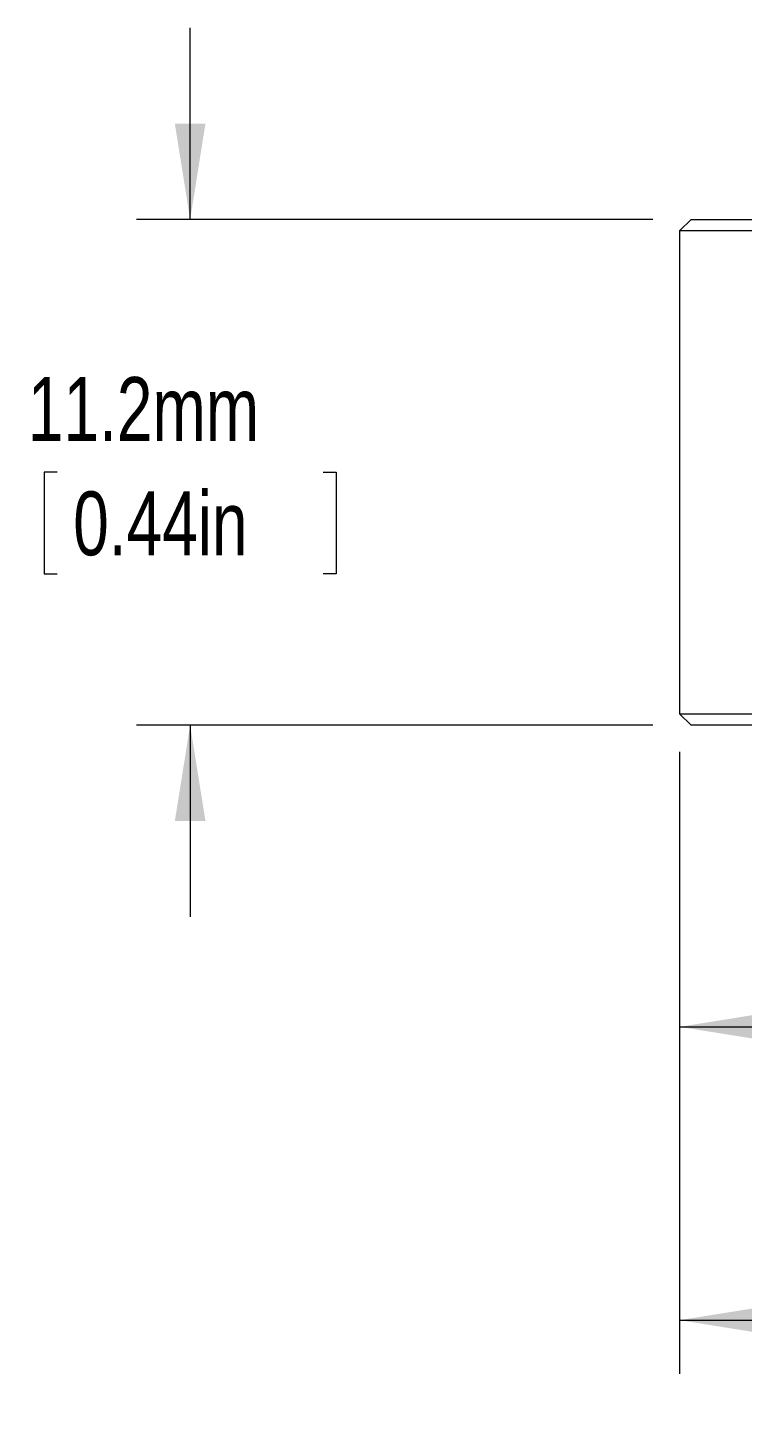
# Model space of a CAD drawing. Header units: millimetres. Extents: x 2 to 278, y 1 to 215.
# Drawn here: x 102.22 to 125.91, y 35.42 to 81.67 of the extents above; entities that cross this region are included whole.
import ezdxf

# ---------------------------------------------------------------- set-up
doc = ezdxf.new("R2010")
doc.units = ezdxf.units.MM
doc.styles.add('SLDTEXTSTYLE0', font='TXT', dxfattribs={"width": 0.75})
doc.dimstyles.new('SLDDIMSTYLE0', dxfattribs={"dimtxt": 2.116667, "dimasz": 3.175, "dimexe": 0, "dimexo": 0.0625, "dimgap": 0.529167, "dimtad": 0, "dimtih": 1, "dimtoh": 1, "dimdec": 1, "dimlfac": 0.666667, "dimrnd": 1e-09, "dimzin": 12, "dimdsep": 46, "dimtxsty": 'SLDTEXTSTYLE0', "dimsah": 1, "dimcen": 0.09, "dimadec": 0, "dimazin": 3, "dimtfac": 1, "dimtdec": 1, "dimtmove": 0, "dimatfit": 0, "dimfxl": 1, "dimfrac": 2, "dimtolj": 1, "dimtzin": 12, "dimarcsym": 0})
doc.dimstyles.new('SLDDIMSTYLE1', dxfattribs={"dimtxt": 2.116667, "dimasz": 3.175, "dimexe": 0, "dimexo": 0.0625, "dimgap": 0.529167, "dimtad": 0, "dimtih": 1, "dimtoh": 1, "dimdec": 1, "dimlfac": 0.666667, "dimrnd": 1e-09, "dimzin": 12, "dimdsep": 46, "dimtxsty": 'SLDTEXTSTYLE0', "dimsah": 1, "dimcen": 0.09, "dimadec": 0, "dimazin": 3, "dimtfac": 1, "dimtdec": 1, "dimtofl": 0, "dimtmove": 0, "dimatfit": 3, "dimfxl": 1, "dimfrac": 2, "dimtolj": 1, "dimtzin": 12, "dimarcsym": 0})

# ---------------------------------------------------------------- blocks, each defined once
blk = doc.blocks.new('_D')
at = {"color": 7, "linetype": 'Continuous', "lineweight": 0}
for p, q in [((107.601, 75.322), (107.601, 81.672)), ((122.948, 75.322), (105.823, 75.322)), ((103.186, 66.94), (102.756, 66.94)), ((102.756, 66.94), (102.756, 63.577)), ((112.016, 66.94), (112.445, 66.94)), ((112.445, 66.94), (112.445, 63.577)), ((102.756, 63.577), (103.186, 63.577)), ((112.445, 63.577), (112.016, 63.577)), ((122.948, 58.558), (105.823, 58.558)), ((107.601, 58.558), (107.601, 52.208))]:
    blk.add_line(p, q, dxfattribs=at)
for points in [[(107.601, 75.322), (108.109, 78.497), (107.093, 78.497)], [(107.601, 58.558), (107.093, 55.383), (108.109, 55.383)]]:
    blk.add_solid(points, dxfattribs=at)
at = {"color": 7, "linetype": 'Continuous', "lineweight": 0, "char_height": 2.1167, "attachment_point": 1, "style": 'SLDTEXTSTYLE0'}
for s, insert in [('11.2mm', (102.219, 70.098)), ('0.44in', (103.722, 66.306))]:
    blk.add_mtext(s, dxfattribs=dict(at, insert=insert))
blk = doc.blocks.new('_D_1')
at = {"color": 7, "linetype": 'Continuous', "lineweight": 0}
for p, q in [((123.837, 57.669), (123.837, 46.78)), ((176.248, 57.669), (176.248, 46.78)), ((123.837, 48.558), (142.671, 48.558)), ((145.627, 48.558), (145.198, 48.558)), ((145.198, 48.558), (145.198, 45.195)), ((154.458, 48.558), (154.887, 48.558)), ((154.887, 48.558), (154.887, 45.195)), ((176.248, 48.558), (157.414, 48.558)), ((145.198, 45.195), (145.627, 45.195)), ((154.887, 45.195), (154.458, 45.195))]:
    blk.add_line(p, q, dxfattribs=at)
for points in [[(123.837, 48.558), (127.012, 48.05), (127.012, 49.066)], [(176.248, 48.558), (173.073, 49.066), (173.073, 48.05)]]:
    blk.add_solid(points, dxfattribs=at)
at = {"color": 7, "linetype": 'Continuous', "lineweight": 0, "char_height": 2.1167, "attachment_point": 1, "style": 'SLDTEXTSTYLE0'}
for s, insert in [('34.9mm', (144.661, 51.716)), ('1.38in', (146.164, 47.924))]:
    blk.add_mtext(s, dxfattribs=dict(at, insert=insert))
blk = doc.blocks.new('_D_2')
at = {"color": 7, "linetype": 'Continuous', "lineweight": 0}
for p, q in [((188.459, 58.622), (188.459, 37.056)), ((123.837, 57.669), (123.837, 37.056)), ((123.837, 38.834), (148.777, 38.834)), ((151.733, 38.834), (151.304, 38.834)), ((151.304, 38.834), (151.304, 35.471)), ((160.563, 38.834), (160.992, 38.834)), ((160.992, 38.834), (160.992, 35.471)), ((188.459, 38.834), (163.519, 38.834)), ((151.304, 35.471), (151.733, 35.471)), ((160.992, 35.471), (160.563, 35.471))]:
    blk.add_line(p, q, dxfattribs=at)
for points in [[(123.837, 38.834), (127.012, 38.326), (127.012, 39.342)], [(188.459, 38.834), (185.284, 39.342), (185.284, 38.326)]]:
    blk.add_solid(points, dxfattribs=at)
at = {"color": 7, "linetype": 'Continuous', "lineweight": 0, "char_height": 2.1167, "attachment_point": 1, "style": 'SLDTEXTSTYLE0'}
for s, insert in [('43.1mm', (150.766, 41.992)), ('1.70in', (152.269, 38.2))]:
    blk.add_mtext(s, dxfattribs=dict(at, insert=insert))

msp = doc.modelspace()

# ---------------------------------------------------------------- linework, layer by layer
at = {"color": 7, "linetype": 'Continuous', "lineweight": 0}
for p, q in [((124.218, 75.322), (123.837, 74.941)), ((123.837, 74.941), (123.837, 58.939)), ((130.162, 74.941), (123.837, 74.941)), ((124.218, 75.322), (130.162, 75.322)), ((123.837, 58.939), (124.218, 58.558)), ((123.837, 58.939), (130.162, 58.939)), ((130.162, 58.558), (124.218, 58.558))]:
    msp.add_line(p, q, dxfattribs=at)

# ---------------------------------------------------------------- dimensions: what is measured, and where the dimension line sits
dim = msp.add_linear_dim(base=(107.601, 58.558), p1=(124.218, 75.322), p2=(124.218, 58.558), angle=90, dimstyle='SLDDIMSTYLE0', dxfattribs=at)
dim.commit()
dim.dimension.update_dxf_attribs({"geometry": '_D', "text_midpoint": (107.601, 66.94), "dimtype": 160})
for base, p2, picture, middle in [((188.459, 38.834), (188.459, 59.892), '_D_2', (156.148, 38.834)), ((176.248, 48.558), (176.248, 58.939), '_D_1', (150.043, 48.558))]:
    dim = msp.add_linear_dim(base=base, p1=(123.837, 58.939), p2=p2, dimstyle='SLDDIMSTYLE1', dxfattribs=at)
    dim.commit()
    dim.dimension.update_dxf_attribs({"geometry": picture, "text_midpoint": middle, "dimtype": 160})

doc.saveas('drawing.dxf')
